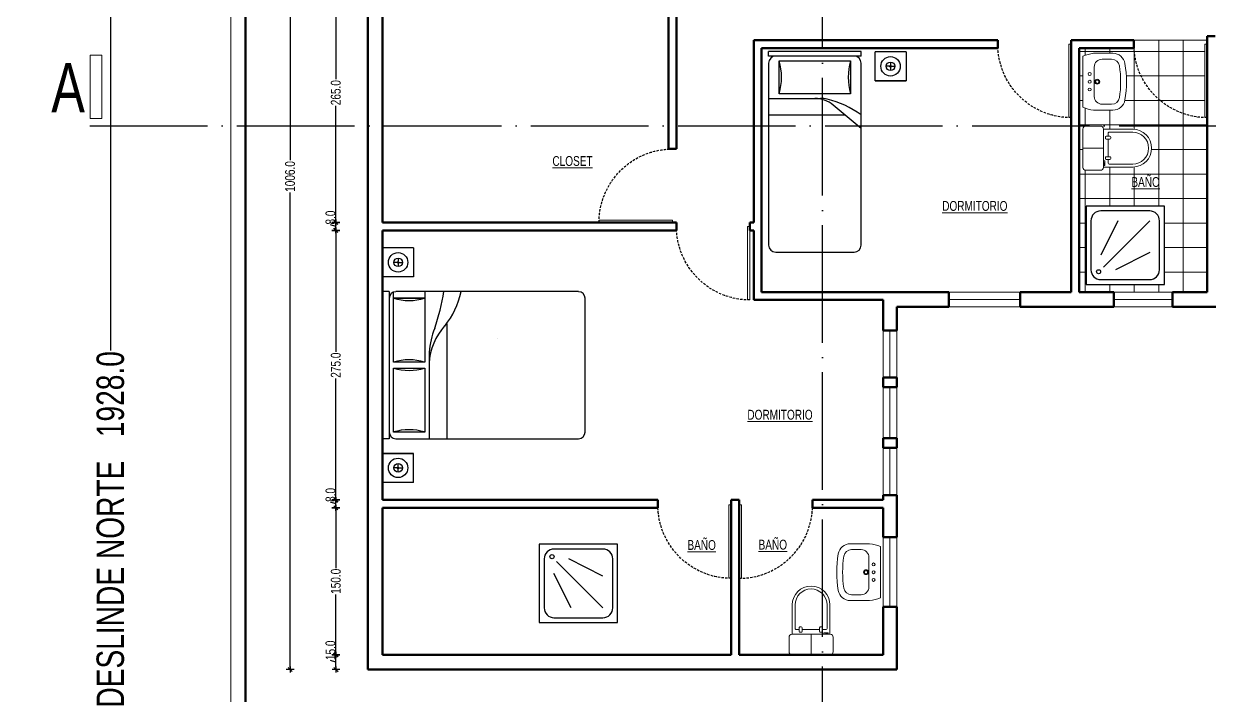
# Model space of a CAD drawing. Header units: centimetres. Extents: x 56177 to 99483, y 493 to 15482.
# Drawn here: x 68041 to 69252, y 7768 to 8453 of the extents above; entities that cross this region are included whole.
import ezdxf

# ---------------------------------------------------------------- set-up
doc = ezdxf.new("R2010")
doc.units = ezdxf.units.CM
doc.header["$MEASUREMENT"] = 0
doc.linetypes.add('ACAD_ISO04W100', pattern=[30, 24, -3, 0, -3])
doc.linetypes.add('HIDDEN', pattern=[0.375, 0.25, -0.125])
for name, color, linetype, lineweight in [('.002', 2, 'Continuous', 20), ('0.1 COTAS', 52, 'Continuous', 13), ('0.15 TEXTOS', 212, 'Continuous', 20), ('0.2 VENTANAS', 2, 'Continuous', 20), ('0.5 MUROS', 1, 'Continuous', 50), ('000.2 GENERAL', 2, 'Continuous', 20)]:
    doc.layers.add(name, color=color, linetype=linetype, lineweight=lineweight)
doc.layers.add('0.10 EJES', color=120, linetype='ACAD_ISO04W100')
doc.layers.add('0.12 PUNTEADA', color=142, linetype='HIDDEN')
doc.layers.add('0.12 MOBILIARIO BLOQUES', color=251, linetype='Continuous', lineweight=13, true_color=0x616161)
doc.layers.add('COLOR_ NARANJO', color=2, linetype='Continuous', true_color=0xffff14)
doc.styles.add('NICOLAS 2', font='swisscl.ttf')
doc.dimstyles.new('NICO CMS PEQUEÑAS', dxfattribs={"dimtxt": 10, "dimasz": 2, "dimexe": 0.18, "dimexo": 0.0625, "dimgap": 0.09, "dimtad": 0, "dimdec": 1, "dimzin": 0, "dimdsep": 46, "dimtxsty": 'NICOLAS 2', "dimblk": 'CRUZ2', "dimcen": 0.09, "dimse1": 1, "dimse2": 1, "dimclrd": 256, "dimclrt": 2, "dimadec": 0, "dimazin": 0, "dimtfac": 1, "dimtdec": 1, "dimtofl": 0, "dimtmove": 1, "dimatfit": 2, "dimldrblk": 'CRUZ2', "dimfxl": 1, "dimtolj": 1, "dimtzin": 0, "dimarcsym": 0})

# ---------------------------------------------------------------- blocks, each defined once
blk = doc.blocks.new('75')
at = {"layer": '.002', "ltscale": 200}
for p, q in [((7219, -432.3), (7219, -357.3)), ((7221.5, -432.3), (7221.5, -357.3)), ((7221.5, -432.3), (7219, -432.3))]:
    blk.add_line(p, q, dxfattribs=at)
at = {"layer": '0.12 PUNTEADA', "linetype": 'HIDDEN', "ltscale": 10}
blk.add_arc((7221.5, -432.3), 75, 90, 180, dxfattribs=at)
blk = doc.blocks.new('WC2')
at = {"layer": '0.12 MOBILIARIO BLOQUES'}
for p, q in [((7905.6, 4945.1), (7875.7, 4945.1)), ((7905.6, 4945.1), (7875.7, 4945.1)), ((7875.7, 4940.8), (7877.1, 4940.8)), ((7877.1, 4938.8), (7875.7, 4938.8)), ((7876.2, 4943.4), (7877.1, 4943.4)), ((7876.2, 4940.8), (7876.2, 4943.4)), ((7877.1, 4943.4), (7877.1, 4940.8)), ((7880.5, 4937.5), (7880.5, 4941.1)), ((7905.6, 4942.1), (7881.5, 4942.1)), ((7905.6, 4942.1), (7881.5, 4942.1)), ((7877.7, 4935.5), (7877.7, 4936.5)), ((7882.2, 4937.5), (7878.7, 4937.5)), ((7882.2, 4934.5), (7878.7, 4934.5)), ((7880.5, 4916.6), (7880.5, 4934.5)), ((7883.2, 4935.5), (7883.2, 4936.5)), ((7854.8, 4925.8), (7875.8, 4925.8)), ((7877.7, 4914.6), (7877.7, 4915.6)), ((7882.2, 4916.6), (7878.7, 4916.6)), ((7883.2, 4914.6), (7883.2, 4915.6)), ((7905.6, 4906.5), (7875.7, 4906.5)), ((7905.6, 4906.5), (7875.7, 4906.5)), ((7882.2, 4913.6), (7878.7, 4913.6)), ((7880.5, 4910.5), (7880.5, 4913.6)), ((7905.6, 4909.5), (7881.5, 4909.5)), ((7905.6, 4909.5), (7881.5, 4909.5))]:
    blk.add_line(p, q, dxfattribs=at)
blk.add_lwpolyline([(7875.7, 4906.3, -0.414214), (7872.7, 4903.3), (7857.8, 4903.3, -0.414214), (7854.8, 4906.3), (7854.8, 4945.4, -0.414214), (7857.8, 4948.4), (7872.7, 4948.4, -0.414214), (7875.7, 4945.4)], format="xyb", close=True, dxfattribs=at)
for centre, radius, start, end in [((7874.9, 4939.8), 2.41, 335.3637, 24.6363), ((7881.5, 4941.1), 1, 90, 179.9917), ((7905.6, 4925.8), 19.3, 270.2052, 89.7948), ((7905.6, 4925.8), 16.3, 270.2431, 89.7569), ((7878.7, 4936.5), 1, 90, 180), ((7878.7, 4935.5), 1, 180, 270), ((7882.2, 4936.5), 1, 0, 90), ((7882.2, 4935.5), 1, 270, 0), ((7878.7, 4915.6), 1, 90, 180), ((7878.7, 4914.6), 1, 180, 270), ((7882.2, 4915.6), 1, 0, 90), ((7882.2, 4914.6), 1, 270, 0), ((7881.5, 4910.5), 1, 179.9917, 270)]:
    blk.add_arc(centre, radius, start, end, dxfattribs=at)
blk = doc.blocks.new('LV1')
at = {"layer": '0.12 MOBILIARIO BLOQUES'}
for p, q in [((-7.8, 24.9), (1.9, 24.9)), ((9.9, -13.1), (9.9, 16.9)), ((-7.8, -21.1), (1.9, -21.1))]:
    blk.add_line(p, q, dxfattribs=at)
blk.add_lwpolyline([(21.6, -24.2), (21.6, 28, 0.069703), (10.6, 30.9), (-9.1, 30.9, 0.365816), (-21.4, 20.5, 0.084207), (-21.4, -16.7, 0.365816), (-9.1, -27.1), (10.6, -27.1, 0.069703)], format="xyb", close=True, dxfattribs=at)
for centre, radius in [((6.9, 1.9), 2.5), ((6.9, 1.9), 1.65), ((14.6, 9.8), 1.5), ((14.6, 1.9), 1.5), ((14.6, -6), 1.5)]:
    blk.add_circle(centre, radius, dxfattribs=at)
for centre, radius, start, end in [((-7.8, 16.9), 8, 90, 171.1196), ((1.9, 16.9), 8, 0, 90), ((88.2, 1.9), 105.2, 171.1196, 188.8804), ((-7.8, -13.1), 8, 188.8804, 270), ((1.9, -13.1), 8, 270, 0)]:
    blk.add_arc(centre, radius, start, end, dxfattribs=at)
blk = doc.blocks.new('CRUZ2')
at = {"layer": 'COLOR_ NARANJO', "color": 8}
for p, q in [((-1.5, 0), (1.5, 0)), ((0, 2), (0, -2))]:
    blk.add_line(p, q, dxfattribs=at)
at = {"layer": 'COLOR_ NARANJO', "color": 4}
blk.add_lwpolyline([(-1.06, -1.06), (0, 0), (1.06, 1.06)], dxfattribs=at)
blk = doc.blocks.new('*D104')
at = {"layer": '0.1 COTAS', "lineweight": -2, "transparency": 16777216}
for p, q in [((68313.2, 8798.5), (68313.2, 8314.1)), ((68313.2, 7796.5), (68313.2, 8281))]:
    blk.add_line(p, q, dxfattribs=at)
at = {"layer": 'Defpoints', "color": 0, "transparency": 16777216}
for p in [(68313.2, 8800.5), (68638.6, 8800.5), (68503.6, 7794.5)]:
    blk.add_point(p, dxfattribs=at)
at = {"layer": '0.1 COTAS', "lineweight": -2, "transparency": 16777216, "xscale": 2, "yscale": 2, "zscale": 2}
for p, rotation in [((68313.2, 8800.5), 90), ((68313.2, 7794.5), 270)]:
    blk.add_blockref('CRUZ2', p, dxfattribs=dict(at, rotation=rotation))
at = {"layer": '0.1 COTAS', "color": 2, "transparency": 16777216, "insert": (68313.2, 8297.5), "char_height": 10, "attachment_point": 5, "rotation": 90, "style": 'NICOLAS 2'}
blk.add_mtext('\\A1;1006.0', dxfattribs=at)
blk = doc.blocks.new('cama grande')
for p, q in [((78223.6, 8132.3), (78223.6, 8162)), ((78223.6, 8132.3), (78223.6, 8162)), ((78255.3, 8162), (78223.6, 8162)), ((78255.3, 8162), (78223.6, 8162)), ((78253.3, 8162), (78253.3, 8162)), ((78255.3, 8162), (78255.3, 8132.3)), ((78255.3, 8162), (78255.3, 8132.3)), ((78238.6, 8147.2), (78235.1, 8147.2)), ((78239.4, 8151.5), (78239.4, 8148)), ((78239.4, 8146.4), (78239.4, 8142.8)), ((78240.2, 8147.2), (78243.8, 8147.2)), ((78255.3, 8132.3), (78223.6, 8132.3)), ((78223.6, 8117.3), (78223.6, 7967.3)), ((78230.4, 8117.3), (78223.6, 8117.3)), ((78230.4, 8117.3), (78230.4, 7967.3)), ((78234.9, 8045.5), (78234.9, 8116.9)), ((78234.9, 8110.5), (78266.6, 8110.5)), ((78266.6, 8110.5), (78234.9, 8110.5)), ((78234.9, 8110.5), (78266.6, 8110.5)), ((78266.6, 8110.5), (78234.9, 8110.5)), ((78423.6, 8117.3), (78237.2, 8117.3)), ((78266.6, 8117.3), (78266.6, 8045.5)), ((78430.4, 7974.1), (78430.4, 8110.5)), ((78289.2, 8084.6), (78289.2, 7967.3)), ((78271.1, 8055.6), (78271.1, 7967.3)), ((78266.6, 8045.5), (78234.9, 8045.5)), ((78234.9, 7974.1), (78234.9, 8039.2)), ((78234.9, 8039.2), (78266.6, 8039.2)), ((78266.6, 8039.2), (78266.6, 7974.1)), ((78230.4, 7967.3), (78223.6, 7967.3)), ((78266.6, 7974.1), (78234.9, 7974.1)), ((78266.6, 7974.1), (78234.9, 7974.1)), ((78237.2, 7967.3), (78423.6, 7967.3)), ((78264.6, 7974.1), (78264.6, 7974.1)), ((78223.6, 7952.3), (78223.6, 7922.6)), ((78223.6, 7952.3), (78223.6, 7922.6)), ((78255.3, 7952.3), (78223.6, 7952.3)), ((78223.6, 7952.3), (78255.3, 7952.3)), ((78255.3, 7952.3), (78223.6, 7952.3)), ((78255.3, 7922.6), (78255.3, 7952.3)), ((78255.3, 7922.6), (78255.3, 7952.3)), ((78239.4, 7938.3), (78239.4, 7941.8)), ((78238.6, 7937.5), (78235.1, 7937.5)), ((78239.4, 7933.1), (78239.4, 7936.7)), ((78240.2, 7937.5), (78243.8, 7937.5)), ((78255.3, 7922.6), (78223.6, 7922.6))]:
    blk.add_line(p, q)
for centre, radius in [((78239.4, 8147.2), 9.9), ((78239.4, 8147.2), 4.36), ((78239.4, 8147.2), 0.793), ((78239.4, 7937.5), 9.9), ((78239.4, 7937.5), 4.36), ((78239.4, 7937.5), 0.793)]:
    blk.add_circle(centre, radius)
for centre, radius, start, end in [((78237.2, 8110.5), 6.79, 90, 180), ((78250.7, 8164.9), 56.6, 253.7398, 286.2602), ((78079.7, 8148.9), 208.8, 340.7466, 351.3078), ((78225.3, 8133.2), 80, 320.4539, 348.5361), ((78423.6, 8110.5), 6.79, 0, 90), ((78332.9, 8040.9), 61.9, 137.9342, 176.8337), ((78353.5, 8049.4), 82.6, 158.2324, 175.7082), ((78250.7, 7991.2), 56.6, 73.7398, 106.2602), ((78250.7, 8093.5), 56.6, 253.7398, 286.2602), ((78250.7, 7919.8), 56.6, 73.7398, 106.2602), ((78237.2, 7974.1), 6.79, 180, 270), ((78423.6, 7974.1), 6.79, 270, 0)]:
    blk.add_arc(centre, radius, start, end)
blk = doc.blocks.new('*D208')
at = {"layer": '0.1 COTAS', "lineweight": -2, "transparency": 16777216}
for p, q in [((68359.9, 7957.5), (68359.9, 7897.9)), ((68359.9, 7811.5), (68359.9, 7871.1))]:
    blk.add_line(p, q, dxfattribs=at)
at = {"layer": 'Defpoints', "color": 0, "transparency": 16777216}
for p in [(68359.9, 7959.5), (68518.6, 7959.5), (68518.6, 7809.5)]:
    blk.add_point(p, dxfattribs=at)
at = {"layer": '0.1 COTAS', "lineweight": -2, "transparency": 16777216, "xscale": 2, "yscale": 2, "zscale": 2}
for p, rotation in [((68359.9, 7959.5), 90), ((68359.9, 7809.5), 270)]:
    blk.add_blockref('CRUZ2', p, dxfattribs=dict(at, rotation=rotation))
at = {"layer": '0.1 COTAS', "color": 2, "transparency": 16777216, "insert": (68359.9, 7884.5), "char_height": 10, "attachment_point": 5, "rotation": 90, "style": 'NICOLAS 2'}
blk.add_mtext('\\A1;150.0', dxfattribs=at)
blk = doc.blocks.new('*D209')
at = {"layer": '0.1 COTAS', "lineweight": -2, "transparency": 16777216}
for p, q in [((68354.5, 7965.2), (68354.5, 7965.3)), ((68359.9, 7963.5), (68354.5, 7965.2)), ((68359.9, 7961.5), (68359.9, 7965.5))]:
    blk.add_line(p, q, dxfattribs=at)
at = {"layer": 'Defpoints', "color": 0, "transparency": 16777216}
for p in [(68359.9, 7967.5), (68518.6, 7967.5), (68518.6, 7959.5)]:
    blk.add_point(p, dxfattribs=at)
at = {"layer": '0.1 COTAS', "lineweight": -2, "transparency": 16777216, "xscale": 2, "yscale": 2, "zscale": 2}
for p, rotation in [((68359.9, 7967.5), 90), ((68359.9, 7959.5), 270)]:
    blk.add_blockref('CRUZ2', p, dxfattribs=dict(at, rotation=rotation))
at = {"layer": '0.1 COTAS', "color": 2, "transparency": 16777216, "insert": (68354.5, 7972.6), "char_height": 10, "attachment_point": 5, "rotation": 90, "style": 'NICOLAS 2'}
blk.add_mtext('\\A1;8.0', dxfattribs=at)
blk = doc.blocks.new('*D210')
at = {"layer": '0.1 COTAS', "lineweight": -2, "transparency": 16777216}
for p, q in [((68359.9, 8240.5), (68359.9, 8118.6)), ((68359.9, 7969.5), (68359.9, 8091.5))]:
    blk.add_line(p, q, dxfattribs=at)
at = {"layer": 'Defpoints', "color": 0, "transparency": 16777216}
for p in [(68359.9, 8242.5), (68518.6, 8242.5), (68518.6, 7967.5)]:
    blk.add_point(p, dxfattribs=at)
at = {"layer": '0.1 COTAS', "lineweight": -2, "transparency": 16777216, "xscale": 2, "yscale": 2, "zscale": 2}
for p, rotation in [((68359.9, 8242.5), 90), ((68359.9, 7967.5), 270)]:
    blk.add_blockref('CRUZ2', p, dxfattribs=dict(at, rotation=rotation))
at = {"layer": '0.1 COTAS', "color": 2, "transparency": 16777216, "insert": (68359.9, 8105), "char_height": 10, "attachment_point": 5, "rotation": 90, "style": 'NICOLAS 2'}
blk.add_mtext('\\A1;275.0', dxfattribs=at)
blk = doc.blocks.new('*D211')
at = {"layer": '0.1 COTAS', "lineweight": -2, "transparency": 16777216}
for p, q in [((68354.5, 8248.2), (68354.5, 8248.3)), ((68359.9, 8246.5), (68354.5, 8248.2)), ((68359.9, 8244.5), (68359.9, 8248.5))]:
    blk.add_line(p, q, dxfattribs=at)
at = {"layer": 'Defpoints', "color": 0, "transparency": 16777216}
for p in [(68359.9, 8250.5), (68518.6, 8250.5), (68518.6, 8242.5)]:
    blk.add_point(p, dxfattribs=at)
at = {"layer": '0.1 COTAS', "lineweight": -2, "transparency": 16777216, "xscale": 2, "yscale": 2, "zscale": 2}
for p, rotation in [((68359.9, 8250.5), 90), ((68359.9, 8242.5), 270)]:
    blk.add_blockref('CRUZ2', p, dxfattribs=dict(at, rotation=rotation))
at = {"layer": '0.1 COTAS', "color": 2, "transparency": 16777216, "insert": (68354.5, 8255.6), "char_height": 10, "attachment_point": 5, "rotation": 90, "style": 'NICOLAS 2'}
blk.add_mtext('\\A1;8.0', dxfattribs=at)
blk = doc.blocks.new('*D212')
at = {"layer": '0.1 COTAS', "lineweight": -2, "transparency": 16777216}
for p, q in [((68359.9, 8513.5), (68359.9, 8396.6)), ((68359.9, 8252.5), (68359.9, 8369.5))]:
    blk.add_line(p, q, dxfattribs=at)
at = {"layer": 'Defpoints', "color": 0, "transparency": 16777216}
for p in [(68359.9, 8515.5), (68629.6, 8515.5), (68518.6, 8250.5)]:
    blk.add_point(p, dxfattribs=at)
at = {"layer": '0.1 COTAS', "lineweight": -2, "transparency": 16777216, "xscale": 2, "yscale": 2, "zscale": 2}
for p, rotation in [((68359.9, 8515.5), 90), ((68359.9, 8250.5), 270)]:
    blk.add_blockref('CRUZ2', p, dxfattribs=dict(at, rotation=rotation))
at = {"layer": '0.1 COTAS', "color": 2, "transparency": 16777216, "insert": (68359.9, 8383), "char_height": 10, "attachment_point": 5, "rotation": 90, "style": 'NICOLAS 2'}
blk.add_mtext('\\A1;265.0', dxfattribs=at)
blk = doc.blocks.new('*D555')
at = {"layer": '0.1 COTAS', "lineweight": -2, "transparency": 16777216}
for p, q in [((68360, 7796.5), (68360, 7807.5)), ((68354.5, 7803.7), (68354.5, 7803.8)), ((68360, 7802), (68354.5, 7803.7))]:
    blk.add_line(p, q, dxfattribs=at)
at = {"layer": 'Defpoints', "color": 0, "transparency": 16777216}
for p in [(68360, 7809.5), (68407.6, 7809.5), (68392.6, 7794.5)]:
    blk.add_point(p, dxfattribs=at)
at = {"layer": '0.1 COTAS', "lineweight": -2, "transparency": 16777216, "xscale": 2, "yscale": 2, "zscale": 2}
for p, rotation in [((68360, 7809.5), 90), ((68360, 7794.5), 270)]:
    blk.add_blockref('CRUZ2', p, dxfattribs=dict(at, rotation=rotation))
at = {"layer": '0.1 COTAS', "color": 2, "transparency": 16777216, "insert": (68354.5, 7814.1), "char_height": 10, "attachment_point": 5, "rotation": 90, "style": 'NICOLAS 2'}
blk.add_mtext('\\A1;15.0', dxfattribs=at)
blk = doc.blocks.new('*D635')
at = {"layer": '0.1 COTAS', "lineweight": -2, "transparency": 16777216}
for p, q in [((68129.8, 8893.5), (68129.8, 8119.8)), ((68129.8, 6973.5), (68129.8, 7747.3))]:
    blk.add_line(p, q, dxfattribs=at)
at = {"layer": 'Defpoints', "color": 0, "transparency": 16777216}
for p in [(68252.6, 8897.5), (68129.8, 6969.5), (68252.6, 6969.5)]:
    blk.add_point(p, dxfattribs=at)
at = {"layer": '0.1 COTAS', "lineweight": -2, "transparency": 16777216, "xscale": 4, "yscale": 4, "zscale": 4}
for p, rotation in [((68129.8, 8897.5), 90), ((68129.8, 6969.5), 270)]:
    blk.add_blockref('CRUZ2', p, dxfattribs=dict(at, rotation=rotation))
at = {"layer": '0.1 COTAS', "color": 2, "transparency": 16777216, "insert": (68129.8, 7933.5), "char_height": 28, "attachment_point": 5, "rotation": 90, "style": 'NICOLAS 2'}
blk.add_mtext('\\A1; DESLINDE NORTE   1928.0', dxfattribs=at)

msp = doc.modelspace()

# ---------------------------------------------------------------- hatches: boundary and pattern name
at = {"layer": '0.12 MOBILIARIO BLOQUES'}
h = msp.add_hatch(dxfattribs=at)
h.set_pattern_fill('NET', color=256, scale=200)
h.paths.add_polyline_path([(69247.12, 8357.57), (69247.12, 8432.53), (69249.62, 8432.53), (69249.62, 8436.53), (69174.62, 8436.53), (69174.62, 8432.53, 0.404482)])
h.paths.add_polyline_path([(69249.62, 8349.19), (69249.62, 8357.53, -0.3986701), (69174.72, 8428.53), (69118.62, 8428.53), (69118.62, 8349.19)])
h.paths.add_polyline_path([(69153.17, 8365.14), (69133.5, 8365.14, -0.0697025), (69122.56, 8368.01), (69122.56, 8420.28, -0.0697025), (69133.5, 8423.14), (69153.17, 8423.14, -0.3658159), (69165.49, 8412.73, -0.084207), (69165.49, 8375.55, -0.3658159)], flags=16)
h.paths.add_polyline_path([(69151.89, 8371.14), (69142.2, 8371.14, -0.4142136), (69134.2, 8379.14), (69134.2, 8409.14, -0.4142136), (69142.2, 8417.14), (69151.89, 8417.14, -0.3695125), (69159.8, 8410.38, -0.0776516), (69159.8, 8377.91, -0.3695125)], flags=0)
h.paths.add_polyline_path([(69138.86, 8394.14, -1), (69135.57, 8394.14, -1)], flags=0)
h.paths.add_polyline_path([(69173.45, 8307.06), (69143.55, 8307.06), (69143.55, 8306.83, -0.4142136), (69140.55, 8303.83), (69125.56, 8303.83, -0.4142136), (69122.56, 8306.83), (69122.56, 8345.89, -0.4142136), (69125.56, 8348.89), (69118.62, 8348.89), (69118.62, 8179.53), (69154.12, 8179.53), (69214.12, 8179.53), (69249.62, 8179.53), (69249.62, 8349.19), (69140.55, 8348.89, -0.4142136), (69143.55, 8345.89), (69143.55, 8345.66), (69173.31, 8345.66, -1)])
h.paths.add_polyline_path([(69205.78, 8267.32), (69205.78, 8187.32), (69125.78, 8187.32), (69125.78, 8267.32)], flags=16)
h.paths.add_polyline_path([(69200.78, 8252.32), (69200.78, 8202.32, -0.4142136), (69190.78, 8192.32), (69140.78, 8192.32, -0.4142136), (69130.78, 8202.32), (69130.78, 8252.32, -0.4142136), (69140.78, 8262.32), (69190.78, 8262.32, -0.4142136)], flags=0)
h.paths.add_polyline_path([(69140.68, 8200.29, -1), (69136.48, 8200.29, -1)], flags=0)
h.paths.add_polyline_path([(69168.64, 8278.92), (69202.06, 8278.92), (69202.06, 8300), (69168.64, 8300)], flags=24)

# ---------------------------------------------------------------- linework, layer by layer
for p, q in [((68896.26, 8425.16), (68801.76, 8425.16)), ((68801.76, 8420.36), (68801.76, 8425.16)), ((68896.26, 8420.36), (68896.26, 8425.16)), ((68910.36, 8395.02), (68910.36, 8424.71)), ((68910.36, 8395.02), (68910.36, 8424.71)), ((68942.04, 8424.71), (68910.36, 8424.71)), ((68942.04, 8424.71), (68910.36, 8424.71)), ((68940.05, 8424.71), (68940.05, 8424.71)), ((68942.04, 8424.71), (68942.04, 8395.02)), ((68942.04, 8424.71), (68942.04, 8395.02)), ((68896.26, 8420.36), (68801.76, 8420.36)), ((68801.76, 8413.15), (68801.76, 8227.56)), ((68812.56, 8415.55), (68885.46, 8415.55)), ((68812.56, 8381.95), (68812.56, 8415.55)), ((68885.46, 8415.55), (68885.46, 8381.95)), ((68896.26, 8227.56), (68896.26, 8413.15)), ((68926.2, 8414.22), (68926.2, 8410.66)), ((68925.4, 8409.87), (68921.84, 8409.87)), ((68926.2, 8409.07), (68926.2, 8405.51)), ((68926.99, 8409.87), (68930.56, 8409.87)), ((68910.36, 8395.02), (68910.36, 8395.02)), ((68910.36, 8395.02), (68910.36, 8395.02)), ((68942.04, 8395.02), (68910.36, 8395.02)), ((68910.36, 8395.02), (68942.04, 8395.02)), ((68942.04, 8395.02), (68910.36, 8395.02)), ((68801.76, 8377.15), (68854.77, 8377.15)), ((68885.46, 8381.95), (68812.56, 8381.95)), ((68896.23, 8346.28), (68867.62, 8370.38)), ((68801.76, 8360.35), (68879.46, 8360.35)), ((69158.28, 8252.32), (69140.78, 8217.32)), ((69190.78, 8252.32), (69143.5, 8205.03)), ((68808.96, 8220.36), (68889.06, 8220.36)), ((69190.78, 8219.82), (69155.78, 8202.32)), ((68524.56, 8132.34), (68524.56, 8132.34)), ((68524.56, 8132.34), (68524.56, 8132.34)), ((68632.62, 7857.39), (68585.34, 7904.67)), ((68632.62, 7889.89), (68597.62, 7907.39)), ((68600.12, 7857.39), (68582.62, 7892.39))]:
    msp.add_line(p, q)
for points in [[(69205.78, 8187.32), (69205.78, 8267.32), (69125.78, 8267.32), (69125.78, 8187.32)], [(68567.62, 7842.39), (68647.62, 7842.39), (68647.62, 7922.39), (68567.62, 7922.39)]]:
    msp.add_lwpolyline(points, close=True)
for points in [[(69200.78, 8202.32), (69200.78, 8252.32, 0.4142136), (69190.78, 8262.32), (69140.78, 8262.32, 0.4142136), (69130.78, 8252.32), (69130.78, 8202.32, 0.4142136), (69140.78, 8192.32), (69190.78, 8192.32, 0.4142136)], [(68582.62, 7847.39), (68632.62, 7847.39, 0.4142136), (68642.62, 7857.39), (68642.62, 7907.39, 0.4142136), (68632.62, 7917.39), (68582.62, 7917.39, 0.4142136), (68572.62, 7907.39), (68572.62, 7857.39, 0.4142136)]]:
    msp.add_lwpolyline(points, format="xyb", close=True)
for centre, radius in [((68926.2, 8409.87), 9.9), ((68926.2, 8409.87), 4.36), ((68926.2, 8409.87), 0.793), ((69138.58, 8200.29), 2.1), ((68580.6, 7909.59), 2.1)]:
    msp.add_circle(centre, radius)
for centre, radius, start, end in [((68808.96, 8413.15), 7.2, 90, 180), ((68754.96, 8398.75), 60.01, 343.7398, 16.2602), ((68943.07, 8398.75), 60.01, 163.7398, 196.2602), ((68889.06, 8413.15), 7.2, 0, 90), ((68849.06, 8348.35), 28.8, 49.89407, 90), ((68854.77, 8348.35), 28.8, 76.6072, 90), ((68838.82, 8281.34), 97.68, 53.97977, 76.6072), ((68808.96, 8227.56), 7.2, 180, 270), ((68889.06, 8227.56), 7.2, 270, 0)]:
    msp.add_arc(centre, radius, start, end)
at = {"layer": '0.10 EJES', "ltscale": 5}
for p, q in [((68856.64, 6776.99), (68856.64, 8990.93)), ((68108.83, 8349.19), (69814.83, 8349.19))]:
    msp.add_line(p, q, dxfattribs=at)
at = {"layer": '0.12 MOBILIARIO BLOQUES'}
msp.add_line((69174.62, 8436.53), (69249.62, 8436.53), dxfattribs=at)
at = {"layer": '0.2 VENTANAS'}
for p, q in [((69058.62, 8179.53), (68985.62, 8179.53)), ((69058.62, 8172.03), (68985.62, 8172.03)), ((69214.12, 8179.53), (69154.12, 8179.53)), ((69214.12, 8172.03), (69154.12, 8172.03)), ((69058.62, 8164.53), (68985.62, 8164.53)), ((69214.12, 8164.53), (69154.12, 8164.53)), ((68918.62, 8092.53), (68918.62, 8140.53)), ((68925.62, 8092.53), (68925.62, 8140.53)), ((68932.62, 8092.53), (68932.62, 8140.53)), ((68918.62, 8082.53), (68918.62, 8030.53)), ((68925.62, 8082.53), (68925.62, 8030.53)), ((68932.62, 8082.53), (68932.62, 8030.53)), ((68918.62, 7972.53), (68918.62, 8020.53)), ((68925.62, 7972.53), (68925.62, 8020.53)), ((68932.62, 7972.53), (68932.62, 8020.53)), ((68918.62, 7858.53), (68918.62, 7929.53)), ((68925.62, 7858.53), (68925.62, 7929.53)), ((68932.62, 7858.53), (68932.62, 7929.53))]:
    msp.add_line(p, q, dxfattribs=at)
msp.add_lwpolyline([(68120.9, 8356.67), (68109.07, 8356.67), (68109.07, 8421.25), (68120.9, 8421.25)], close=True, dxfattribs=at)
at = {"layer": '0.5 MUROS', "ltscale": 10}
for p, q in [((68267.62, 8887.53), (68267.62, 6984.53)), ((68392.62, 8530.53), (68392.62, 7794.53)), ((68407.62, 8250.53), (68407.62, 8515.53)), ((68699.62, 8325.53), (68699.62, 8515.53)), ((68707.62, 8325.53), (68707.62, 8515.53)), ((68786.62, 8436.53), (68786.62, 8250.53)), ((69035.62, 8436.53), (69035.62, 8428.53)), ((69110.62, 8436.53), (69174.62, 8436.53)), ((69110.62, 8436.53), (69110.62, 8179.53)), ((69174.62, 8436.53), (69174.62, 8428.53)), ((69249.62, 8440.53), (69257.62, 8440.53)), ((69249.62, 8440.53), (69249.62, 8179.53)), ((69249.62, 8440.53), (69249.62, 8179.53)), ((68794.62, 8428.53), (68794.62, 8179.53)), ((68794.62, 8428.53), (68794.62, 8179.53)), ((69118.62, 8428.53), (69174.62, 8428.53)), ((69118.62, 8428.53), (69118.62, 8179.53)), ((68699.62, 8325.53), (68707.62, 8325.53)), ((68407.62, 8250.53), (68707.62, 8250.53)), ((68782.62, 8242.53), (68782.62, 8250.53)), ((68782.62, 8250.53), (68786.62, 8250.53)), ((68407.62, 8242.53), (68707.62, 8242.53)), ((68407.62, 7967.53), (68407.62, 8242.53)), ((68782.62, 8242.53), (68786.62, 8242.53)), ((68786.62, 8242.53), (68786.62, 8171.53)), ((68985.62, 8179.53), (68918.62, 8179.53)), ((68918.62, 8171.53), (68918.62, 8140.53)), ((68985.62, 8179.53), (68985.62, 8164.53)), ((69110.62, 8179.53), (69058.62, 8179.53)), ((69058.62, 8179.53), (69058.62, 8164.53)), ((69154.12, 8179.53), (69118.62, 8179.53)), ((69154.12, 8179.53), (69154.12, 8164.53)), ((69249.62, 8179.53), (69214.12, 8179.53)), ((69214.12, 8179.53), (69214.12, 8164.53)), ((68932.62, 8164.53), (68932.62, 8140.53)), ((68985.62, 8164.53), (68932.62, 8164.53)), ((69154.12, 8164.53), (69058.62, 8164.53)), ((69308.62, 8164.53), (69214.12, 8164.53)), ((68932.62, 8140.53), (68918.62, 8140.53)), ((68932.62, 8092.53), (68918.62, 8092.53)), ((68918.62, 8092.53), (68918.62, 8082.53)), ((68932.62, 8092.53), (68932.62, 8082.53)), ((68932.62, 8082.53), (68918.62, 8082.53)), ((68932.62, 8030.53), (68918.62, 8030.53)), ((68918.62, 8030.53), (68918.62, 8020.53)), ((68932.62, 8030.53), (68932.62, 8020.53)), ((68932.62, 8020.53), (68918.62, 8020.53)), ((68688.62, 7967.53), (68407.62, 7967.53)), ((68688.62, 7959.53), (68688.62, 7967.53)), ((68771.62, 7967.53), (68763.62, 7967.53)), ((68763.62, 7809.53), (68763.62, 7967.53)), ((68771.62, 7809.53), (68771.62, 7967.53)), ((68918.62, 7967.53), (68846.62, 7967.53)), ((68846.62, 7959.53), (68846.62, 7967.53)), ((68932.62, 7972.53), (68918.62, 7972.53)), ((68918.62, 7972.53), (68918.62, 7967.53)), ((68932.62, 7972.53), (68932.62, 7929.53)), ((68688.62, 7959.53), (68407.62, 7959.53)), ((68407.62, 7809.53), (68407.62, 7959.53)), ((68918.62, 7959.53), (68846.62, 7959.53)), ((68918.62, 7959.53), (68918.62, 7929.53)), ((68918.62, 7929.53), (68932.62, 7929.53)), ((68918.62, 7858.53), (68918.62, 7809.53)), ((68932.62, 7858.53), (68918.62, 7858.53)), ((68932.62, 7858.53), (68932.62, 7794.53)), ((68763.62, 7809.53), (68407.62, 7809.53)), ((68392.62, 7794.53), (68932.62, 7794.53))]:
    msp.add_line(p, q, dxfattribs=at)
at = {"layer": '0.5 MUROS'}
for p, q in [((69035.62, 8436.53), (68786.62, 8436.53)), ((69035.62, 8428.53), (68794.62, 8428.53)), ((68707.62, 8242.53), (68707.62, 8250.53)), ((68918.62, 8171.53), (68786.62, 8171.53)), ((68918.62, 8179.53), (68794.62, 8179.53)), ((68771.62, 7809.53), (68918.62, 7809.53))]:
    msp.add_line(p, q, dxfattribs=at)
at = {"layer": '000.2 GENERAL', "ltscale": 10}
msp.add_line((68252.62, 8897.53), (68252.62, 6969.53), dxfattribs=at)

# ---------------------------------------------------------------- block references
msp.add_blockref('cama grande', (-9815.96, 62.69))
at = {"layer": '0.12 MOBILIARIO BLOQUES', "xscale": -1}
for p, rotation in [((61267.8, 13252.2), 180), ((63919.28, -45.23), 270)]:
    msp.add_blockref('WC2', p, dxfattribs=dict(at, rotation=rotation))
at = {"layer": '0.2 VENTANAS', "xscale": -1}
msp.add_blockref('LV1', (69144.12, 8392.25), dxfattribs=at)
at = {"layer": '0.2 VENTANAS', "xscale": -1, "rotation": 180}
msp.add_blockref('LV1', (68894.27, 7895.69), dxfattribs=at)
at = {"layer": '0.5 MUROS', "xscale": -1}
for p, rotation in [((61889.12, 8000.25), 180), ((62028.12, 8000.25), 180), ((68271.34, 15472.03), 90), ((61561.12, 7814.25), 180), ((61542.12, 7530.25), 180)]:
    msp.add_blockref('75', p, dxfattribs=dict(at, rotation=rotation))
at = {"layer": '0.5 MUROS', "rotation": 180}
msp.add_blockref('75', (75993.12, 7530.25), dxfattribs=at)

# ---------------------------------------------------------------- texts
at = {"layer": '0.15 TEXTOS', "attachment_point": 1, "style": 'NICOLAS 2'}
for s, insert, char_height, width in [('\\pxqc;{\\H0.5x;A}', (67899.18, 8413.1), 100, 374.7413), ('{\\LCLOSET}', (68581, 8318.28), 10, 489.6147), ('{\\LBAÑO}', (69172.07, 8296.86), 10, 489.6147), ('{\\LDORMITORIO}', (68978.96, 8272.45), 10, 489.6147), ('{\\LDORMITORIO}', (68780.03, 8059.46), 10, 489.6147), ('{\\LBAÑO}', (68718.85, 7926.55), 10, 489.6147), ('{\\LBAÑO}', (68791.5, 7926.88), 10, 489.6147)]:
    msp.add_mtext(s, dxfattribs=dict(at, insert=insert, char_height=char_height, width=width))

# ---------------------------------------------------------------- dimensions: what is measured, and where the dimension line sits
at = {"layer": '0.1 COTAS'}
dim = msp.add_linear_dim(base=(68129.76, 6969.53), p1=(68252.62, 8897.53), p2=(68252.62, 6969.53), angle=90, text=' DESLINDE NORTE   <>', dimstyle='NICO CMS PEQUEÑAS', override={"dimscale": 4, "dimtxt": 7, "dimasz": 1}, dxfattribs=at)
dim.commit()
dim.dimension.update_dxf_attribs({"geometry": '*D635', "text_midpoint": (68129.76, 7933.53)})
for base, p1, p2, picture, middle in [((68313.24, 8800.53), (68503.62, 7794.53), (68638.62, 8800.53), '*D104', (68313.24, 8297.53)), ((68359.94, 8515.53), (68518.62, 8250.53), (68629.62, 8515.53), '*D212', (68359.94, 8383.03)), ((68359.94, 8250.53), (68518.62, 8242.53), (68518.62, 8250.53), '*D211', (68354.51, 8248.43)), ((68359.94, 8242.53), (68518.62, 7967.53), (68518.62, 8242.53), '*D210', (68359.94, 8105.03)), ((68359.94, 7967.53), (68518.62, 7959.53), (68518.62, 7967.53), '*D209', (68354.51, 7965.43)), ((68359.94, 7959.53), (68518.62, 7809.53), (68518.62, 7959.53), '*D208', (68359.94, 7884.53)), ((68359.97, 7809.53), (68392.62, 7794.53), (68407.62, 7809.53), '*D555', (68354.53, 7803.93))]:
    dim = msp.add_linear_dim(base=base, p1=p1, p2=p2, angle=90, dimstyle='NICO CMS PEQUEÑAS', dxfattribs=at)
    dim.commit()
    dim.dimension.update_dxf_attribs({"geometry": picture, "text_midpoint": middle})

doc.saveas('drawing.dxf')
